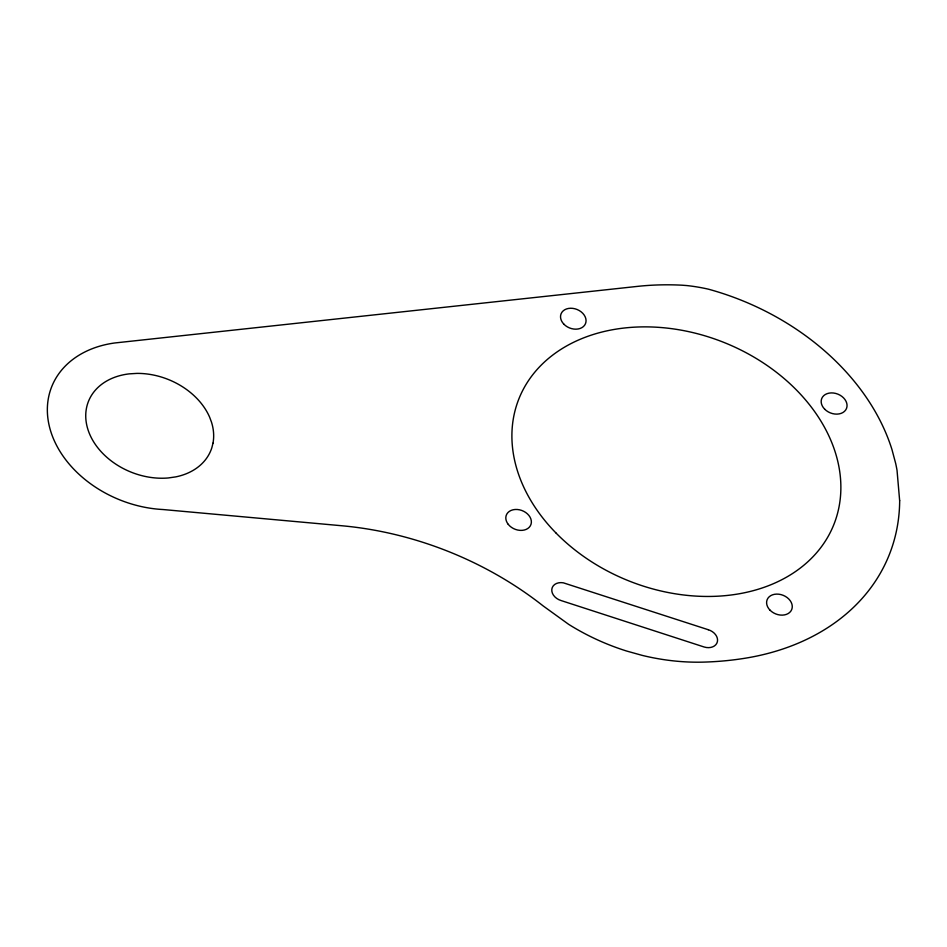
<?xml version="1.0" encoding="UTF-8"?>
<svg xmlns="http://www.w3.org/2000/svg" width="947" height="947" viewBox="0 0 947 947"><rect width="100%" height="100%" fill="white"/><g stroke="black" fill="none" stroke-linecap="round" stroke-linejoin="round"><path stroke-width="1.42" d="M899.65 500.643L897.034 470.339A229.861 173.999 21.8 0 0 895.673 463.45L892.003 449.683A229.861 173.999 21.8 0 0 708.474 289.19A147.152 111.391 21.8 0 0 686.847 285.568L682.112 285.201A250.718 189.791 21.8 0 0 637.367 286.396L114.67 342.98A105.508 79.868 21.8 0 0 50.262 429.772A105.508 79.868 21.8 0 0 162.908 509.522L342.045 525.774A296.399 224.368 21.8 0 1 543.14 605.914L568.638 624.333A191.211 144.749 21.8 0 0 626.784 651.086L642.208 655.383A191.211 144.749 21.8 0 0 704.248 662.095A298.258 225.777 21.8 0 0 743.206 658.532A251.878 190.667 21.8 0 0 899.674 500.655M212.992 443.184L211.844 447.753A65.947 49.919 21.8 0 1 175.775 476.874L168.258 477.963A65.947 49.919 21.8 0 1 88.781 431.974A65.947 49.919 21.8 0 1 129.242 373.864L136.995 373.39A65.947 49.919 21.8 0 1 209.642 417.201L211.477 422.113A65.947 49.919 21.8 0 1 212.992 443.184M708.261 629.719L563.37 582.831A11.684 8.843 21.8 0 0 551.829 589.212A11.684 8.843 21.8 0 0 561.074 600.552L704.189 647.014A11.684 8.843 21.8 0 0 717.376 641.746A11.684 8.843 21.8 0 0 708.261 629.719M555.782 532.782A169.56 128.366 21.8 0 0 833.561 525.265A169.56 128.366 21.8 0 0 639.793 326.94A169.56 128.366 21.8 0 0 555.782 532.782M563.82 324.123A13.163 9.967 21.8 0 0 585.447 323.767A13.163 9.967 21.8 0 0 570.615 308.248A13.163 9.967 21.8 0 0 563.82 324.123M508.255 524.366A13.187 9.979 21.8 0 0 530.284 525.928A13.187 9.979 21.8 0 0 517.24 509.486A13.187 9.979 21.8 0 0 508.255 524.366M824.648 409.151A13.353 10.109 21.8 0 0 846.5 408.488A13.353 10.109 21.8 0 0 831.17 392.91A13.353 10.109 21.8 0 0 824.648 409.151M770.018 610.164A13.234 10.015 21.8 0 0 791.704 609.584A13.234 10.015 21.8 0 0 776.587 594.1A13.234 10.015 21.8 0 0 770.018 610.164"/></g></svg>
